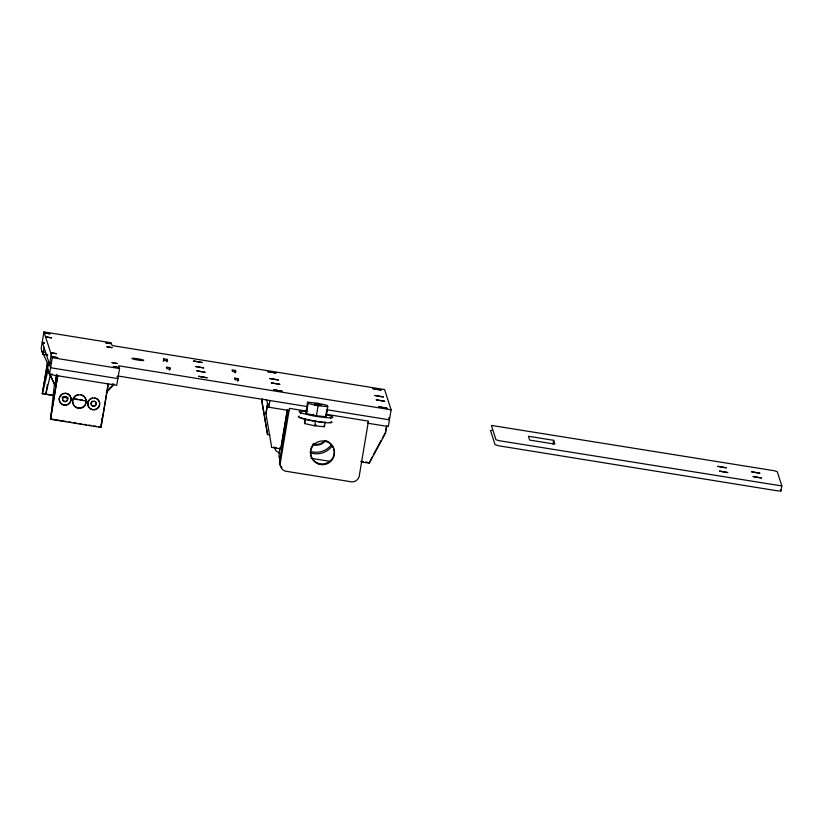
<?xml version="1.0" encoding="UTF-8"?>
<svg xmlns="http://www.w3.org/2000/svg" width="823" height="823" viewBox="0 0 823 823"><rect width="100%" height="100%" fill="white"/><g stroke="black" fill="none" stroke-linecap="round" stroke-linejoin="round"><path stroke-width="1.23" d="M279.738 447.743L278.935 456.58L279.799 459.244M54.606 382.582L50.594 419.298L101.054 427.446L108.338 383.94M101.352 423.31L101.054 427.446M101.641 420.8L101.929 418.3M49.833 362.881L50.635 363.231L49.833 362.881L51.51 352.841L56.55 353.705L51.53 352.892M491.763 430.367L490.498 430.522L495.086 444.729L498.563 445.768L777.416 490.827L780.945 491.002L781.84 485.94L777.262 471.692L774.227 470.725L491.403 425.409L495.919 439.698L498.964 440.665L781.84 485.94M287.916 410.708L279.511 461.23L279.902 464.656L281.888 467.413M306.989 411.202L289.439 408.362L280.499 461.775C278.904 466.487 282.536 471.497 287.505 471.497L349.693 481.537C354.415 483.091 359.456 479.521 359.497 474.532L368.437 421.129L325.805 414.236M326.309 412.673L326.793 410.286M367.84 422.528L368.076 423.269L388.322 426.54L391.12 409.803L384.588 389.567L112.123 345.557L111.228 342.79L43.948 331.926L41.15 348.664L43.002 354.384L47.806 355.166M43.002 354.384L44.123 347.687M54.513 395.873L42.282 393.528L47.477 362.449M47.6 362.83L42.405 393.908L48.207 369.29M48.742 362.007L47.621 368.704L49.473 374.424L116.743 385.298L119.541 368.56L118.656 365.793L391.12 409.803M42.014 351.328L48.567 365.443L48.979 363.015M47.425 384.526L45.769 394.454L50.491 374.444M49.473 374.424L52.271 357.686L43.948 331.926M56.808 374.331L54.976 385.298L56.221 376.193M50.594 419.298L57.754 375.401L50.47 418.917L66.334 421.479M108.214 383.549L100.931 427.065L98.688 426.705M163.273 361.328L163.684 358.818L167.12 359.373L167.625 360.927L164.199 360.392M166.709 361.883L167.12 359.373M169.373 370.144L169.795 367.624L166.349 367.079L166.853 368.632L170.299 369.208L169.795 367.644M235.049 372.922L235.471 370.412L232.035 369.856L232.528 371.41L235.975 371.986L235.471 370.432M237.713 381.183L238.135 378.673L234.699 378.117M269.872 434.986L267.557 434.606L261.909 401.038L262.331 398.527M287.546 409.628L280.972 448.926L271.693 447.424L265.86 413.29L267.547 403.249M267.732 403.815L266.045 413.856L265.86 413.29M289.079 410.502L268.833 407.241L269.954 400.544M281.003 447.084L287.155 410.317M304.839 418.691L304.654 423.578L314.736 425.82L324.406 426.767L325.208 421.983M307.596 402.2L305.919 412.241L306.331 413.537L316.413 415.769L326.083 416.726L327.76 406.685L327.348 405.389L317.267 403.147L307.596 402.2L308.018 403.486L306.331 413.537M304.654 423.578L305.456 418.794M314.674 404.957L314.88 403.702L321.402 405.07L316.217 404.577L314.88 403.702M313.182 415.605L313.398 414.35M314.87 405.564L315.075 404.309M314.736 425.82L315.538 421.037M316.413 415.769L318.1 405.729L327.76 406.685M385.565 431.334L386.193 427.569M361.132 461.878L369.249 463.184L385.534 433.155L386.8 425.625M553.015 444.091L553.642 440.326L528.417 436.252L529.652 440.068L554.877 444.142L553.642 440.326M326.32 414.134L326.865 410.255M372.078 457.053L369.249 463.184M373.282 454.831L381.131 440.377M382.335 438.145L385.349 432.589L385.534 433.155M106.99 391.069L113.08 384.752M106.301 392.55L114.14 384.423M780.945 491.002L780.585 489.603M316.536 425.213L315.343 425.079M47.353 354.61L45.275 354.281M114.088 384.207L112.226 383.909M43.022 342.09L42.271 341.967L50.584 367.737L117.864 378.601L117.123 376.306M235.203 379.691L238.639 380.247L238.135 378.683M42.199 351.905L44.596 352.295M52.271 357.686L119.541 368.56M117.987 375.998L307.689 406.634M326.556 409.689L389.444 419.843L388.734 417.642M42.282 393.528L52.374 395.163M64.986 397.2L67.507 397.602M75.078 398.826L77.599 399.237M80.119 399.639L82.639 400.05M62.003 397.077L68.258 398.085M73.257 398.898L87.001 401.12M273.833 447.228L276.147 447.609M360.947 461.302L363.262 461.682M365.587 462.053L367.902 462.423M310.899 458.267L329.941 461.343M68.834 421.88L71.323 422.281M73.823 422.693L76.323 423.094M78.823 423.495L81.323 423.896M83.823 424.308L86.322 424.709M88.822 425.11L91.322 425.512M93.822 425.913L96.322 426.324M52.158 374.218L51.221 374.033M308.018 403.486L318.1 405.729M44.051 343.335L43.444 343.088L44.041 343.325M279.131 452.979L275.654 450.52L274.471 447.321M275.468 448.885L274.46 447.496M48.423 371.183L54.791 384.722M48.608 371.759L54.976 385.298M325.661 415.43L326.083 416.726M323.984 425.47L324.406 426.767M266.343 399.536L268.833 407.241M280.787 448.36L280.972 448.926M261.909 401.038L261.724 400.462L267.557 434.606M279.758 459.481L280.499 461.775M271.508 446.858L271.693 447.424M234.699 378.127L235.193 379.67M163.695 358.838L164.189 360.371M48.382 364.877L48.567 365.443M94.738 401.243A2.562 2.541 -17.9 0 1 95.622 405.142A2.562 2.541 -17.9 0 1 91.6 405.091A2.562 2.541 -17.9 0 1 92.608 401.223M94.676 397.879A5.967 5.926 -17.9 0 1 98.75 406.881A5.967 5.926 -17.9 0 1 88.812 407.159A5.967 5.926 -17.9 0 1 92.443 397.941M81.066 394.67A6.821 6.779 -17.9 0 1 84.882 405.173A6.821 6.779 -17.9 0 1 73.638 404.978A6.821 6.779 -17.9 0 1 77.907 394.608M331.494 444.626A19.022 18.888 -17.9 0 1 311.475 451.673M331.988 446.169A19.022 18.888 -17.9 0 1 310.281 452.712M325.826 440.428A11.944 11.861 -17.9 0 1 313.254 444.862M324.807 440.624A11.944 11.861 -17.9 0 1 313.018 444.111M325.332 440.614A11.944 11.861 -17.9 0 1 333.058 457.249A11.944 11.861 -17.9 0 1 315.096 461.59A11.944 11.861 -17.9 0 1 314.417 443.247M331.165 421.592A17.067 1.78 9.5 0 1 314.952 421.273A17.067 1.78 9.5 0 1 299.294 416.273M326.124 414.71A17.067 1.78 9.5 0 1 327.935 417.734A17.067 1.78 9.5 0 1 302.607 413.362A17.067 1.78 9.5 0 1 307.73 411.541M300.59 413.568A15.359 1.605 9.5 0 1 301.444 413.249M330.507 418.249A15.359 1.605 9.5 0 1 330.743 418.434M329.869 422.322A15.359 1.605 9.5 0 1 329.437 422.405M325.126 422.374A15.359 1.605 9.5 0 1 300.755 417.621M306.259 411.87L307.082 407.015L306.259 411.87M43.424 343.026L44.092 342.975L43.424 343.026M717.965 466.384L726.37 467.824L718.006 466.343M719.508 471.157L727.902 472.587L719.539 471.116M751.605 471.816L760.01 473.256L751.636 471.774M753.138 476.579L761.542 478.019L753.179 476.538M45.1 332.986L50.141 333.86L45.183 332.945M46.397 336.998L51.438 337.862L46.397 336.998M52.806 356.843L57.847 357.717L52.888 356.801M105.653 342.769L110.694 343.633L105.653 342.769M106.949 346.771L111.99 347.645L106.949 346.771M112.062 362.614L117.103 363.488L112.062 362.614M113.358 366.626L118.389 367.49L113.358 366.626M193.662 361.03L202.057 362.48L193.662 361.03M195.421 366.482L203.816 367.932L195.473 366.451M196.831 370.854L205.225 372.305L196.882 370.813M198.59 376.306L206.984 377.757L198.59 376.306M267.712 371.626L276.106 373.076L267.753 371.595M269.934 378.518L278.328 379.969L269.934 378.518M279.748 384.29L271.343 382.89L279.748 384.29M281.97 391.182L273.565 389.783L281.97 391.182M372.654 388.579L381.049 390.03L372.654 388.579M374.877 395.472L383.271 396.923L374.877 395.472M376.286 399.844L384.68 401.295L376.286 399.844M378.508 406.737L386.913 408.187L378.508 406.737M134.519 359.404A6.008 0.628 9.5 0 0 143.737 360.443A6.008 0.628 9.5 0 0 135.198 358.416A6.008 0.628 9.5 0 0 134.519 359.404M64.266 401.346A2.562 2.541 -17.9 0 0 67.548 398.383A2.562 2.541 -17.9 0 0 63.33 397.046A2.562 2.541 -17.9 0 0 64.266 401.346M63.278 404.772A5.967 5.926 -17.9 0 0 70.943 397.848A5.967 5.926 -17.9 0 0 61.108 394.731A5.967 5.926 -17.9 0 0 63.278 404.772M63.34 404.967A5.967 5.926 -17.9 0 0 71.004 398.034A5.967 5.926 -17.9 0 0 61.169 394.927A5.967 5.926 -17.9 0 0 63.34 404.967M64.328 401.542A2.562 2.541 -17.9 0 0 67.609 398.569A2.562 2.541 -17.9 0 0 63.392 397.242A2.562 2.541 -17.9 0 0 64.328 401.542M91.929 409.587A5.967 5.926 -17.9 0 0 99.593 402.653A5.967 5.926 -17.9 0 0 89.758 399.546A5.967 5.926 -17.9 0 0 91.929 409.587M92.917 406.161A2.562 2.541 -17.9 0 0 96.198 403.188A2.562 2.541 -17.9 0 0 91.981 401.861A2.562 2.541 -17.9 0 0 92.917 406.161M77.372 408.085A6.821 6.779 -17.9 0 0 86.137 400.163A6.821 6.779 -17.9 0 0 74.893 396.604A6.821 6.779 -17.9 0 0 77.372 408.085M318.902 464.162A11.944 11.861 -17.9 0 0 334.231 450.304A11.944 11.861 -17.9 0 0 314.551 444.081A11.944 11.861 -17.9 0 0 318.902 464.162"/></g></svg>
